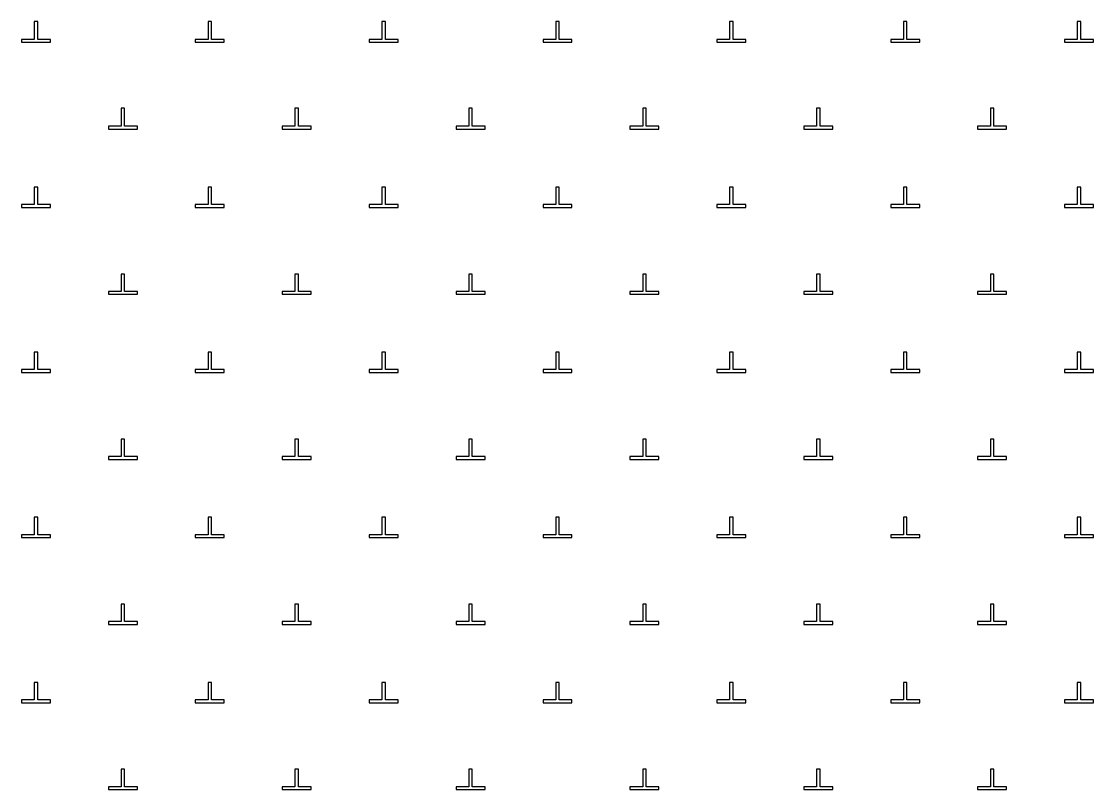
# Model space of a CAD drawing. Extents: x 550890 to 551618, y 1839259 to 1840146.
# Drawn here: x 551456.14 to 551474.64, y 1839988.67 to 1840001.93 of the extents above; entities that cross this region are included whole.
import ezdxf

# ---------------------------------------------------------------- set-up
doc = ezdxf.new("R2010")
doc.units = 0
doc.layers.add('Level 19', color=7, linetype='Continuous')

msp = doc.modelspace()

# ---------------------------------------------------------------- linework, layer by layer
at = {"layer": 'Level 19'}
for p, q in [((551456.42, 1840001.93), (551456.36, 1840001.93)), ((551456.36, 1840001.93), (551456.36, 1840001.62)), ((551456.42, 1840001.62), (551456.42, 1840001.93)), ((551459.42, 1840001.93), (551459.36, 1840001.93)), ((551459.36, 1840001.93), (551459.36, 1840001.62)), ((551459.42, 1840001.62), (551459.42, 1840001.93)), ((551462.42, 1840001.93), (551462.36, 1840001.93)), ((551462.36, 1840001.93), (551462.36, 1840001.62)), ((551462.42, 1840001.62), (551462.42, 1840001.93)), ((551465.42, 1840001.93), (551465.36, 1840001.93)), ((551465.36, 1840001.93), (551465.36, 1840001.62)), ((551465.42, 1840001.62), (551465.42, 1840001.93)), ((551468.42, 1840001.93), (551468.36, 1840001.93)), ((551468.36, 1840001.93), (551468.36, 1840001.62)), ((551468.42, 1840001.62), (551468.42, 1840001.93)), ((551471.42, 1840001.93), (551471.36, 1840001.93)), ((551471.36, 1840001.93), (551471.36, 1840001.62)), ((551471.42, 1840001.62), (551471.42, 1840001.93)), ((551474.42, 1840001.93), (551474.36, 1840001.93)), ((551474.36, 1840001.93), (551474.36, 1840001.62)), ((551474.42, 1840001.62), (551474.42, 1840001.93)), ((551456.36, 1840001.62), (551456.14, 1840001.62)), ((551456.14, 1840001.62), (551456.14, 1840001.57)), ((551456.14, 1840001.57), (551456.64, 1840001.57)), ((551456.64, 1840001.62), (551456.42, 1840001.62)), ((551456.64, 1840001.57), (551456.64, 1840001.62)), ((551459.36, 1840001.62), (551459.14, 1840001.62)), ((551459.14, 1840001.62), (551459.14, 1840001.57)), ((551459.14, 1840001.57), (551459.64, 1840001.57)), ((551459.64, 1840001.62), (551459.42, 1840001.62)), ((551459.64, 1840001.57), (551459.64, 1840001.62)), ((551462.36, 1840001.62), (551462.14, 1840001.62)), ((551462.14, 1840001.62), (551462.14, 1840001.57)), ((551462.14, 1840001.57), (551462.64, 1840001.57)), ((551462.64, 1840001.62), (551462.42, 1840001.62)), ((551462.64, 1840001.57), (551462.64, 1840001.62)), ((551465.36, 1840001.62), (551465.14, 1840001.62)), ((551465.14, 1840001.62), (551465.14, 1840001.57)), ((551465.14, 1840001.57), (551465.64, 1840001.57)), ((551465.64, 1840001.62), (551465.42, 1840001.62)), ((551465.64, 1840001.57), (551465.64, 1840001.62)), ((551468.36, 1840001.62), (551468.14, 1840001.62)), ((551468.14, 1840001.62), (551468.14, 1840001.57)), ((551468.14, 1840001.57), (551468.64, 1840001.57)), ((551468.64, 1840001.62), (551468.42, 1840001.62)), ((551468.64, 1840001.57), (551468.64, 1840001.62)), ((551471.36, 1840001.62), (551471.14, 1840001.62)), ((551471.14, 1840001.62), (551471.14, 1840001.57)), ((551471.14, 1840001.57), (551471.64, 1840001.57)), ((551471.64, 1840001.62), (551471.42, 1840001.62)), ((551471.64, 1840001.57), (551471.64, 1840001.62)), ((551474.36, 1840001.62), (551474.14, 1840001.62)), ((551474.14, 1840001.62), (551474.14, 1840001.57)), ((551474.14, 1840001.57), (551474.64, 1840001.57)), ((551474.64, 1840001.62), (551474.42, 1840001.62)), ((551474.64, 1840001.57), (551474.64, 1840001.62)), ((551457.92, 1840000.43), (551457.86, 1840000.43)), ((551457.86, 1840000.43), (551457.86, 1840000.12)), ((551457.92, 1840000.12), (551457.92, 1840000.43)), ((551460.92, 1840000.43), (551460.86, 1840000.43)), ((551460.86, 1840000.43), (551460.86, 1840000.12)), ((551460.92, 1840000.12), (551460.92, 1840000.43)), ((551463.92, 1840000.43), (551463.86, 1840000.43)), ((551463.86, 1840000.43), (551463.86, 1840000.12)), ((551463.92, 1840000.12), (551463.92, 1840000.43)), ((551466.92, 1840000.43), (551466.86, 1840000.43)), ((551466.86, 1840000.43), (551466.86, 1840000.12)), ((551466.92, 1840000.12), (551466.92, 1840000.43)), ((551469.92, 1840000.43), (551469.86, 1840000.43)), ((551469.86, 1840000.43), (551469.86, 1840000.12)), ((551469.92, 1840000.12), (551469.92, 1840000.43)), ((551472.92, 1840000.43), (551472.86, 1840000.43)), ((551472.86, 1840000.43), (551472.86, 1840000.12)), ((551472.92, 1840000.12), (551472.92, 1840000.43)), ((551457.86, 1840000.12), (551457.64, 1840000.12)), ((551457.64, 1840000.12), (551457.64, 1840000.07)), ((551457.64, 1840000.07), (551458.14, 1840000.07)), ((551458.14, 1840000.12), (551457.92, 1840000.12)), ((551458.14, 1840000.07), (551458.14, 1840000.12)), ((551460.86, 1840000.12), (551460.64, 1840000.12)), ((551460.64, 1840000.12), (551460.64, 1840000.07)), ((551460.64, 1840000.07), (551461.14, 1840000.07)), ((551461.14, 1840000.12), (551460.92, 1840000.12)), ((551461.14, 1840000.07), (551461.14, 1840000.12)), ((551463.86, 1840000.12), (551463.64, 1840000.12)), ((551463.64, 1840000.12), (551463.64, 1840000.07)), ((551463.64, 1840000.07), (551464.14, 1840000.07)), ((551464.14, 1840000.12), (551463.92, 1840000.12)), ((551464.14, 1840000.07), (551464.14, 1840000.12)), ((551466.86, 1840000.12), (551466.64, 1840000.12)), ((551466.64, 1840000.12), (551466.64, 1840000.07)), ((551466.64, 1840000.07), (551467.14, 1840000.07)), ((551467.14, 1840000.12), (551466.92, 1840000.12)), ((551467.14, 1840000.07), (551467.14, 1840000.12)), ((551469.86, 1840000.12), (551469.64, 1840000.12)), ((551469.64, 1840000.12), (551469.64, 1840000.07)), ((551469.64, 1840000.07), (551470.14, 1840000.07)), ((551470.14, 1840000.12), (551469.92, 1840000.12)), ((551470.14, 1840000.07), (551470.14, 1840000.12)), ((551472.86, 1840000.12), (551472.64, 1840000.12)), ((551472.64, 1840000.12), (551472.64, 1840000.07)), ((551472.64, 1840000.07), (551473.14, 1840000.07)), ((551473.14, 1840000.12), (551472.92, 1840000.12)), ((551473.14, 1840000.07), (551473.14, 1840000.12)), ((551456.42, 1839999.07), (551456.36, 1839999.07)), ((551456.36, 1839999.07), (551456.36, 1839998.77)), ((551456.42, 1839998.77), (551456.42, 1839999.07)), ((551459.42, 1839999.07), (551459.36, 1839999.07)), ((551459.36, 1839999.07), (551459.36, 1839998.77)), ((551459.42, 1839998.77), (551459.42, 1839999.07)), ((551462.42, 1839999.07), (551462.36, 1839999.07)), ((551462.36, 1839999.07), (551462.36, 1839998.77)), ((551462.42, 1839998.77), (551462.42, 1839999.07)), ((551465.42, 1839999.07), (551465.36, 1839999.07)), ((551465.36, 1839999.07), (551465.36, 1839998.77)), ((551465.42, 1839998.77), (551465.42, 1839999.07)), ((551468.42, 1839999.07), (551468.36, 1839999.07)), ((551468.36, 1839999.07), (551468.36, 1839998.77)), ((551468.42, 1839998.77), (551468.42, 1839999.07)), ((551471.42, 1839999.07), (551471.36, 1839999.07)), ((551471.36, 1839999.07), (551471.36, 1839998.77)), ((551471.42, 1839998.77), (551471.42, 1839999.07)), ((551474.42, 1839999.07), (551474.36, 1839999.07)), ((551474.36, 1839999.07), (551474.36, 1839998.77)), ((551474.42, 1839998.77), (551474.42, 1839999.07)), ((551456.36, 1839998.77), (551456.14, 1839998.77)), ((551456.14, 1839998.77), (551456.14, 1839998.72)), ((551456.14, 1839998.72), (551456.64, 1839998.72)), ((551456.64, 1839998.77), (551456.42, 1839998.77)), ((551456.64, 1839998.72), (551456.64, 1839998.77)), ((551459.36, 1839998.77), (551459.14, 1839998.77)), ((551459.14, 1839998.77), (551459.14, 1839998.72)), ((551459.14, 1839998.72), (551459.64, 1839998.72)), ((551459.64, 1839998.77), (551459.42, 1839998.77)), ((551459.64, 1839998.72), (551459.64, 1839998.77)), ((551462.36, 1839998.77), (551462.14, 1839998.77)), ((551462.14, 1839998.77), (551462.14, 1839998.72)), ((551462.14, 1839998.72), (551462.64, 1839998.72)), ((551462.64, 1839998.77), (551462.42, 1839998.77)), ((551462.64, 1839998.72), (551462.64, 1839998.77)), ((551465.36, 1839998.77), (551465.14, 1839998.77)), ((551465.14, 1839998.77), (551465.14, 1839998.72)), ((551465.14, 1839998.72), (551465.64, 1839998.72)), ((551465.64, 1839998.77), (551465.42, 1839998.77)), ((551465.64, 1839998.72), (551465.64, 1839998.77)), ((551468.36, 1839998.77), (551468.14, 1839998.77)), ((551468.14, 1839998.77), (551468.14, 1839998.72)), ((551468.14, 1839998.72), (551468.64, 1839998.72)), ((551468.64, 1839998.77), (551468.42, 1839998.77)), ((551468.64, 1839998.72), (551468.64, 1839998.77)), ((551471.36, 1839998.77), (551471.14, 1839998.77)), ((551471.14, 1839998.77), (551471.14, 1839998.72)), ((551471.14, 1839998.72), (551471.64, 1839998.72)), ((551471.64, 1839998.77), (551471.42, 1839998.77)), ((551471.64, 1839998.72), (551471.64, 1839998.77)), ((551474.36, 1839998.77), (551474.14, 1839998.77)), ((551474.14, 1839998.77), (551474.14, 1839998.72)), ((551474.14, 1839998.72), (551474.64, 1839998.72)), ((551474.64, 1839998.77), (551474.42, 1839998.77)), ((551474.64, 1839998.72), (551474.64, 1839998.77)), ((551457.92, 1839997.57), (551457.86, 1839997.57)), ((551457.86, 1839997.57), (551457.86, 1839997.27)), ((551457.92, 1839997.27), (551457.92, 1839997.57)), ((551460.92, 1839997.57), (551460.86, 1839997.57)), ((551460.86, 1839997.57), (551460.86, 1839997.27)), ((551460.92, 1839997.27), (551460.92, 1839997.57)), ((551463.92, 1839997.57), (551463.86, 1839997.57)), ((551463.86, 1839997.57), (551463.86, 1839997.27)), ((551463.92, 1839997.27), (551463.92, 1839997.57)), ((551466.92, 1839997.57), (551466.86, 1839997.57)), ((551466.86, 1839997.57), (551466.86, 1839997.27)), ((551466.92, 1839997.27), (551466.92, 1839997.57)), ((551469.92, 1839997.57), (551469.86, 1839997.57)), ((551469.86, 1839997.57), (551469.86, 1839997.27)), ((551469.92, 1839997.27), (551469.92, 1839997.57)), ((551472.92, 1839997.57), (551472.86, 1839997.57)), ((551472.86, 1839997.57), (551472.86, 1839997.27)), ((551472.92, 1839997.27), (551472.92, 1839997.57)), ((551457.86, 1839997.27), (551457.64, 1839997.27)), ((551457.64, 1839997.27), (551457.64, 1839997.22)), ((551458.14, 1839997.27), (551457.92, 1839997.27)), ((551458.14, 1839997.22), (551458.14, 1839997.27)), ((551460.86, 1839997.27), (551460.64, 1839997.27)), ((551460.64, 1839997.27), (551460.64, 1839997.22)), ((551461.14, 1839997.27), (551460.92, 1839997.27)), ((551461.14, 1839997.22), (551461.14, 1839997.27)), ((551463.86, 1839997.27), (551463.64, 1839997.27)), ((551463.64, 1839997.27), (551463.64, 1839997.22)), ((551464.14, 1839997.27), (551463.92, 1839997.27)), ((551464.14, 1839997.22), (551464.14, 1839997.27)), ((551466.86, 1839997.27), (551466.64, 1839997.27)), ((551466.64, 1839997.27), (551466.64, 1839997.22)), ((551467.14, 1839997.27), (551466.92, 1839997.27)), ((551467.14, 1839997.22), (551467.14, 1839997.27)), ((551469.86, 1839997.27), (551469.64, 1839997.27)), ((551469.64, 1839997.27), (551469.64, 1839997.22)), ((551470.14, 1839997.27), (551469.92, 1839997.27)), ((551470.14, 1839997.22), (551470.14, 1839997.27)), ((551472.86, 1839997.27), (551472.64, 1839997.27)), ((551472.64, 1839997.27), (551472.64, 1839997.22)), ((551473.14, 1839997.27), (551472.92, 1839997.27)), ((551473.14, 1839997.22), (551473.14, 1839997.27)), ((551457.64, 1839997.22), (551458.14, 1839997.22)), ((551460.64, 1839997.22), (551461.14, 1839997.22)), ((551463.64, 1839997.22), (551464.14, 1839997.22)), ((551466.64, 1839997.22), (551467.14, 1839997.22)), ((551469.64, 1839997.22), (551470.14, 1839997.22)), ((551472.64, 1839997.22), (551473.14, 1839997.22)), ((551456.42, 1839996.22), (551456.36, 1839996.22)), ((551456.36, 1839996.22), (551456.36, 1839995.92)), ((551456.42, 1839995.92), (551456.42, 1839996.22)), ((551459.42, 1839996.22), (551459.36, 1839996.22)), ((551459.36, 1839996.22), (551459.36, 1839995.92)), ((551459.42, 1839995.92), (551459.42, 1839996.22)), ((551462.42, 1839996.22), (551462.36, 1839996.22)), ((551462.36, 1839996.22), (551462.36, 1839995.92)), ((551462.42, 1839995.92), (551462.42, 1839996.22)), ((551465.42, 1839996.22), (551465.36, 1839996.22)), ((551465.36, 1839996.22), (551465.36, 1839995.92)), ((551465.42, 1839995.92), (551465.42, 1839996.22)), ((551468.42, 1839996.22), (551468.36, 1839996.22)), ((551468.36, 1839996.22), (551468.36, 1839995.92)), ((551468.42, 1839995.92), (551468.42, 1839996.22)), ((551471.42, 1839996.22), (551471.36, 1839996.22)), ((551471.36, 1839996.22), (551471.36, 1839995.92)), ((551471.42, 1839995.92), (551471.42, 1839996.22)), ((551474.42, 1839996.22), (551474.36, 1839996.22)), ((551474.36, 1839996.22), (551474.36, 1839995.92)), ((551474.42, 1839995.92), (551474.42, 1839996.22)), ((551456.36, 1839995.92), (551456.14, 1839995.92)), ((551456.14, 1839995.92), (551456.14, 1839995.87)), ((551456.14, 1839995.87), (551456.64, 1839995.87)), ((551456.64, 1839995.92), (551456.42, 1839995.92)), ((551456.64, 1839995.87), (551456.64, 1839995.92)), ((551459.36, 1839995.92), (551459.14, 1839995.92)), ((551459.14, 1839995.92), (551459.14, 1839995.87)), ((551459.14, 1839995.87), (551459.64, 1839995.87)), ((551459.64, 1839995.92), (551459.42, 1839995.92)), ((551459.64, 1839995.87), (551459.64, 1839995.92)), ((551462.36, 1839995.92), (551462.14, 1839995.92)), ((551462.14, 1839995.92), (551462.14, 1839995.87)), ((551462.14, 1839995.87), (551462.64, 1839995.87)), ((551462.64, 1839995.92), (551462.42, 1839995.92)), ((551462.64, 1839995.87), (551462.64, 1839995.92)), ((551465.36, 1839995.92), (551465.14, 1839995.92)), ((551465.14, 1839995.92), (551465.14, 1839995.87)), ((551465.14, 1839995.87), (551465.64, 1839995.87)), ((551465.64, 1839995.92), (551465.42, 1839995.92)), ((551465.64, 1839995.87), (551465.64, 1839995.92)), ((551468.36, 1839995.92), (551468.14, 1839995.92)), ((551468.14, 1839995.92), (551468.14, 1839995.87)), ((551468.14, 1839995.87), (551468.64, 1839995.87)), ((551468.64, 1839995.92), (551468.42, 1839995.92)), ((551468.64, 1839995.87), (551468.64, 1839995.92)), ((551471.36, 1839995.92), (551471.14, 1839995.92)), ((551471.14, 1839995.92), (551471.14, 1839995.87)), ((551471.14, 1839995.87), (551471.64, 1839995.87)), ((551471.64, 1839995.92), (551471.42, 1839995.92)), ((551471.64, 1839995.87), (551471.64, 1839995.92)), ((551474.36, 1839995.92), (551474.14, 1839995.92)), ((551474.14, 1839995.92), (551474.14, 1839995.87)), ((551474.14, 1839995.87), (551474.64, 1839995.87)), ((551474.64, 1839995.92), (551474.42, 1839995.92)), ((551474.64, 1839995.87), (551474.64, 1839995.92)), ((551457.92, 1839994.72), (551457.86, 1839994.72)), ((551457.86, 1839994.72), (551457.86, 1839994.42)), ((551457.92, 1839994.42), (551457.92, 1839994.72)), ((551460.92, 1839994.72), (551460.86, 1839994.72)), ((551460.86, 1839994.72), (551460.86, 1839994.42)), ((551460.92, 1839994.42), (551460.92, 1839994.72)), ((551463.92, 1839994.72), (551463.86, 1839994.72)), ((551463.86, 1839994.72), (551463.86, 1839994.42)), ((551463.92, 1839994.42), (551463.92, 1839994.72)), ((551466.92, 1839994.72), (551466.86, 1839994.72)), ((551466.86, 1839994.72), (551466.86, 1839994.42)), ((551466.92, 1839994.42), (551466.92, 1839994.72)), ((551469.92, 1839994.72), (551469.86, 1839994.72)), ((551469.86, 1839994.72), (551469.86, 1839994.42)), ((551469.92, 1839994.42), (551469.92, 1839994.72)), ((551472.92, 1839994.72), (551472.86, 1839994.72)), ((551472.86, 1839994.72), (551472.86, 1839994.42)), ((551472.92, 1839994.42), (551472.92, 1839994.72)), ((551457.86, 1839994.42), (551457.64, 1839994.42)), ((551457.64, 1839994.42), (551457.64, 1839994.37)), ((551457.64, 1839994.37), (551458.14, 1839994.37)), ((551458.14, 1839994.42), (551457.92, 1839994.42)), ((551458.14, 1839994.37), (551458.14, 1839994.42)), ((551460.86, 1839994.42), (551460.64, 1839994.42)), ((551460.64, 1839994.42), (551460.64, 1839994.37)), ((551460.64, 1839994.37), (551461.14, 1839994.37)), ((551461.14, 1839994.42), (551460.92, 1839994.42)), ((551461.14, 1839994.37), (551461.14, 1839994.42)), ((551463.86, 1839994.42), (551463.64, 1839994.42)), ((551463.64, 1839994.42), (551463.64, 1839994.37)), ((551463.64, 1839994.37), (551464.14, 1839994.37)), ((551464.14, 1839994.42), (551463.92, 1839994.42)), ((551464.14, 1839994.37), (551464.14, 1839994.42)), ((551466.86, 1839994.42), (551466.64, 1839994.42)), ((551466.64, 1839994.42), (551466.64, 1839994.37)), ((551466.64, 1839994.37), (551467.14, 1839994.37)), ((551467.14, 1839994.42), (551466.92, 1839994.42)), ((551467.14, 1839994.37), (551467.14, 1839994.42)), ((551469.86, 1839994.42), (551469.64, 1839994.42)), ((551469.64, 1839994.42), (551469.64, 1839994.37)), ((551469.64, 1839994.37), (551470.14, 1839994.37)), ((551470.14, 1839994.42), (551469.92, 1839994.42)), ((551470.14, 1839994.37), (551470.14, 1839994.42)), ((551472.86, 1839994.42), (551472.64, 1839994.42)), ((551472.64, 1839994.42), (551472.64, 1839994.37)), ((551472.64, 1839994.37), (551473.14, 1839994.37)), ((551473.14, 1839994.42), (551472.92, 1839994.42)), ((551473.14, 1839994.37), (551473.14, 1839994.42)), ((551456.42, 1839993.37), (551456.36, 1839993.37)), ((551456.36, 1839993.37), (551456.36, 1839993.07)), ((551456.42, 1839993.07), (551456.42, 1839993.37)), ((551459.42, 1839993.37), (551459.36, 1839993.37)), ((551459.36, 1839993.37), (551459.36, 1839993.07)), ((551459.42, 1839993.07), (551459.42, 1839993.37)), ((551462.42, 1839993.37), (551462.36, 1839993.37)), ((551462.36, 1839993.37), (551462.36, 1839993.07)), ((551462.42, 1839993.07), (551462.42, 1839993.37)), ((551465.42, 1839993.37), (551465.36, 1839993.37)), ((551465.36, 1839993.37), (551465.36, 1839993.07)), ((551465.42, 1839993.07), (551465.42, 1839993.37)), ((551468.42, 1839993.37), (551468.36, 1839993.37)), ((551468.36, 1839993.37), (551468.36, 1839993.07)), ((551468.42, 1839993.07), (551468.42, 1839993.37)), ((551471.42, 1839993.37), (551471.36, 1839993.37)), ((551471.36, 1839993.37), (551471.36, 1839993.07)), ((551471.42, 1839993.07), (551471.42, 1839993.37)), ((551474.42, 1839993.37), (551474.36, 1839993.37)), ((551474.36, 1839993.37), (551474.36, 1839993.07)), ((551474.42, 1839993.07), (551474.42, 1839993.37)), ((551456.36, 1839993.07), (551456.14, 1839993.07)), ((551456.14, 1839993.07), (551456.14, 1839993.02)), ((551456.14, 1839993.02), (551456.64, 1839993.02)), ((551456.64, 1839993.07), (551456.42, 1839993.07)), ((551456.64, 1839993.02), (551456.64, 1839993.07)), ((551459.36, 1839993.07), (551459.14, 1839993.07)), ((551459.14, 1839993.07), (551459.14, 1839993.02)), ((551459.14, 1839993.02), (551459.64, 1839993.02)), ((551459.64, 1839993.07), (551459.42, 1839993.07)), ((551459.64, 1839993.02), (551459.64, 1839993.07)), ((551462.36, 1839993.07), (551462.14, 1839993.07)), ((551462.14, 1839993.07), (551462.14, 1839993.02)), ((551462.14, 1839993.02), (551462.64, 1839993.02)), ((551462.64, 1839993.07), (551462.42, 1839993.07)), ((551462.64, 1839993.02), (551462.64, 1839993.07)), ((551465.36, 1839993.07), (551465.14, 1839993.07)), ((551465.14, 1839993.07), (551465.14, 1839993.02)), ((551465.14, 1839993.02), (551465.64, 1839993.02)), ((551465.64, 1839993.07), (551465.42, 1839993.07)), ((551465.64, 1839993.02), (551465.64, 1839993.07)), ((551468.36, 1839993.07), (551468.14, 1839993.07)), ((551468.14, 1839993.07), (551468.14, 1839993.02)), ((551468.14, 1839993.02), (551468.64, 1839993.02)), ((551468.64, 1839993.07), (551468.42, 1839993.07)), ((551468.64, 1839993.02), (551468.64, 1839993.07)), ((551471.36, 1839993.07), (551471.14, 1839993.07)), ((551471.14, 1839993.07), (551471.14, 1839993.02)), ((551471.14, 1839993.02), (551471.64, 1839993.02)), ((551471.64, 1839993.07), (551471.42, 1839993.07)), ((551471.64, 1839993.02), (551471.64, 1839993.07)), ((551474.36, 1839993.07), (551474.14, 1839993.07)), ((551474.14, 1839993.07), (551474.14, 1839993.02)), ((551474.14, 1839993.02), (551474.64, 1839993.02)), ((551474.64, 1839993.07), (551474.42, 1839993.07)), ((551474.64, 1839993.02), (551474.64, 1839993.07)), ((551457.92, 1839991.87), (551457.86, 1839991.87)), ((551457.86, 1839991.87), (551457.86, 1839991.57)), ((551457.92, 1839991.57), (551457.92, 1839991.87)), ((551460.92, 1839991.87), (551460.86, 1839991.87)), ((551460.86, 1839991.87), (551460.86, 1839991.57)), ((551460.92, 1839991.57), (551460.92, 1839991.87)), ((551463.92, 1839991.87), (551463.86, 1839991.87)), ((551463.86, 1839991.87), (551463.86, 1839991.57)), ((551463.92, 1839991.57), (551463.92, 1839991.87)), ((551466.92, 1839991.87), (551466.86, 1839991.87)), ((551466.86, 1839991.87), (551466.86, 1839991.57)), ((551466.92, 1839991.57), (551466.92, 1839991.87)), ((551469.92, 1839991.87), (551469.86, 1839991.87)), ((551469.86, 1839991.87), (551469.86, 1839991.57)), ((551469.92, 1839991.57), (551469.92, 1839991.87)), ((551472.92, 1839991.87), (551472.86, 1839991.87)), ((551472.86, 1839991.87), (551472.86, 1839991.57)), ((551472.92, 1839991.57), (551472.92, 1839991.87)), ((551457.86, 1839991.57), (551457.64, 1839991.57)), ((551457.64, 1839991.57), (551457.64, 1839991.52)), ((551457.64, 1839991.52), (551458.14, 1839991.52)), ((551458.14, 1839991.57), (551457.92, 1839991.57)), ((551458.14, 1839991.52), (551458.14, 1839991.57)), ((551460.86, 1839991.57), (551460.64, 1839991.57)), ((551460.64, 1839991.57), (551460.64, 1839991.52)), ((551460.64, 1839991.52), (551461.14, 1839991.52)), ((551461.14, 1839991.57), (551460.92, 1839991.57)), ((551461.14, 1839991.52), (551461.14, 1839991.57)), ((551463.86, 1839991.57), (551463.64, 1839991.57)), ((551463.64, 1839991.57), (551463.64, 1839991.52)), ((551463.64, 1839991.52), (551464.14, 1839991.52)), ((551464.14, 1839991.57), (551463.92, 1839991.57)), ((551464.14, 1839991.52), (551464.14, 1839991.57)), ((551466.86, 1839991.57), (551466.64, 1839991.57)), ((551466.64, 1839991.57), (551466.64, 1839991.52)), ((551466.64, 1839991.52), (551467.14, 1839991.52)), ((551467.14, 1839991.57), (551466.92, 1839991.57)), ((551467.14, 1839991.52), (551467.14, 1839991.57)), ((551469.86, 1839991.57), (551469.64, 1839991.57)), ((551469.64, 1839991.57), (551469.64, 1839991.52)), ((551469.64, 1839991.52), (551470.14, 1839991.52)), ((551470.14, 1839991.57), (551469.92, 1839991.57)), ((551470.14, 1839991.52), (551470.14, 1839991.57)), ((551472.86, 1839991.57), (551472.64, 1839991.57)), ((551472.64, 1839991.57), (551472.64, 1839991.52)), ((551472.64, 1839991.52), (551473.14, 1839991.52)), ((551473.14, 1839991.57), (551472.92, 1839991.57)), ((551473.14, 1839991.52), (551473.14, 1839991.57)), ((551456.42, 1839990.52), (551456.36, 1839990.52)), ((551456.36, 1839990.52), (551456.36, 1839990.22)), ((551456.42, 1839990.22), (551456.42, 1839990.52)), ((551459.42, 1839990.52), (551459.36, 1839990.52)), ((551459.36, 1839990.52), (551459.36, 1839990.22)), ((551459.42, 1839990.22), (551459.42, 1839990.52)), ((551462.42, 1839990.52), (551462.36, 1839990.52)), ((551462.36, 1839990.52), (551462.36, 1839990.22)), ((551462.42, 1839990.22), (551462.42, 1839990.52)), ((551465.42, 1839990.52), (551465.36, 1839990.52)), ((551465.36, 1839990.52), (551465.36, 1839990.22)), ((551465.42, 1839990.22), (551465.42, 1839990.52)), ((551468.42, 1839990.52), (551468.36, 1839990.52)), ((551468.36, 1839990.52), (551468.36, 1839990.22)), ((551468.42, 1839990.22), (551468.42, 1839990.52)), ((551471.42, 1839990.52), (551471.36, 1839990.52)), ((551471.36, 1839990.52), (551471.36, 1839990.22)), ((551471.42, 1839990.22), (551471.42, 1839990.52)), ((551474.42, 1839990.52), (551474.36, 1839990.52)), ((551474.36, 1839990.52), (551474.36, 1839990.22)), ((551474.42, 1839990.22), (551474.42, 1839990.52)), ((551456.36, 1839990.22), (551456.14, 1839990.22)), ((551456.14, 1839990.22), (551456.14, 1839990.17)), ((551456.64, 1839990.22), (551456.42, 1839990.22)), ((551456.64, 1839990.17), (551456.64, 1839990.22)), ((551459.36, 1839990.22), (551459.14, 1839990.22)), ((551459.14, 1839990.22), (551459.14, 1839990.17)), ((551459.64, 1839990.22), (551459.42, 1839990.22)), ((551459.64, 1839990.17), (551459.64, 1839990.22)), ((551462.36, 1839990.22), (551462.14, 1839990.22)), ((551462.14, 1839990.22), (551462.14, 1839990.17)), ((551462.64, 1839990.22), (551462.42, 1839990.22)), ((551462.64, 1839990.17), (551462.64, 1839990.22)), ((551465.36, 1839990.22), (551465.14, 1839990.22)), ((551465.14, 1839990.22), (551465.14, 1839990.17)), ((551465.64, 1839990.22), (551465.42, 1839990.22)), ((551465.64, 1839990.17), (551465.64, 1839990.22)), ((551468.36, 1839990.22), (551468.14, 1839990.22)), ((551468.14, 1839990.22), (551468.14, 1839990.17)), ((551468.64, 1839990.22), (551468.42, 1839990.22)), ((551468.64, 1839990.17), (551468.64, 1839990.22)), ((551471.36, 1839990.22), (551471.14, 1839990.22)), ((551471.14, 1839990.22), (551471.14, 1839990.17)), ((551471.64, 1839990.22), (551471.42, 1839990.22)), ((551471.64, 1839990.17), (551471.64, 1839990.22)), ((551474.36, 1839990.22), (551474.14, 1839990.22)), ((551474.14, 1839990.22), (551474.14, 1839990.17)), ((551474.64, 1839990.22), (551474.42, 1839990.22)), ((551474.64, 1839990.17), (551474.64, 1839990.22)), ((551456.14, 1839990.17), (551456.64, 1839990.17)), ((551459.14, 1839990.17), (551459.64, 1839990.17)), ((551462.14, 1839990.17), (551462.64, 1839990.17)), ((551465.14, 1839990.17), (551465.64, 1839990.17)), ((551468.14, 1839990.17), (551468.64, 1839990.17)), ((551471.14, 1839990.17), (551471.64, 1839990.17)), ((551474.14, 1839990.17), (551474.64, 1839990.17)), ((551457.92, 1839989.02), (551457.86, 1839989.02)), ((551457.86, 1839989.02), (551457.86, 1839988.72)), ((551457.92, 1839988.72), (551457.92, 1839989.02)), ((551460.92, 1839989.02), (551460.86, 1839989.02)), ((551460.86, 1839989.02), (551460.86, 1839988.72)), ((551460.92, 1839988.72), (551460.92, 1839989.02)), ((551463.92, 1839989.02), (551463.86, 1839989.02)), ((551463.86, 1839989.02), (551463.86, 1839988.72)), ((551463.92, 1839988.72), (551463.92, 1839989.02)), ((551466.92, 1839989.02), (551466.86, 1839989.02)), ((551466.86, 1839989.02), (551466.86, 1839988.72)), ((551466.92, 1839988.72), (551466.92, 1839989.02)), ((551469.92, 1839989.02), (551469.86, 1839989.02)), ((551469.86, 1839989.02), (551469.86, 1839988.72)), ((551469.92, 1839988.72), (551469.92, 1839989.02)), ((551472.92, 1839989.02), (551472.86, 1839989.02)), ((551472.86, 1839989.02), (551472.86, 1839988.72)), ((551472.92, 1839988.72), (551472.92, 1839989.02)), ((551457.86, 1839988.72), (551457.64, 1839988.72)), ((551457.64, 1839988.72), (551457.64, 1839988.67)), ((551457.64, 1839988.67), (551458.14, 1839988.67)), ((551458.14, 1839988.72), (551457.92, 1839988.72)), ((551458.14, 1839988.67), (551458.14, 1839988.72)), ((551460.86, 1839988.72), (551460.64, 1839988.72)), ((551460.64, 1839988.72), (551460.64, 1839988.67)), ((551460.64, 1839988.67), (551461.14, 1839988.67)), ((551461.14, 1839988.72), (551460.92, 1839988.72)), ((551461.14, 1839988.67), (551461.14, 1839988.72)), ((551463.86, 1839988.72), (551463.64, 1839988.72)), ((551463.64, 1839988.72), (551463.64, 1839988.67)), ((551463.64, 1839988.67), (551464.14, 1839988.67)), ((551464.14, 1839988.72), (551463.92, 1839988.72)), ((551464.14, 1839988.67), (551464.14, 1839988.72)), ((551466.86, 1839988.72), (551466.64, 1839988.72)), ((551466.64, 1839988.72), (551466.64, 1839988.67)), ((551466.64, 1839988.67), (551467.14, 1839988.67)), ((551467.14, 1839988.72), (551466.92, 1839988.72)), ((551467.14, 1839988.67), (551467.14, 1839988.72)), ((551469.86, 1839988.72), (551469.64, 1839988.72)), ((551469.64, 1839988.72), (551469.64, 1839988.67)), ((551469.64, 1839988.67), (551470.14, 1839988.67)), ((551470.14, 1839988.72), (551469.92, 1839988.72)), ((551470.14, 1839988.67), (551470.14, 1839988.72)), ((551472.86, 1839988.72), (551472.64, 1839988.72)), ((551472.64, 1839988.72), (551472.64, 1839988.67)), ((551472.64, 1839988.67), (551473.14, 1839988.67)), ((551473.14, 1839988.72), (551472.92, 1839988.72)), ((551473.14, 1839988.67), (551473.14, 1839988.72))]:
    msp.add_line(p, q, dxfattribs=at)

doc.saveas('drawing.dxf')
